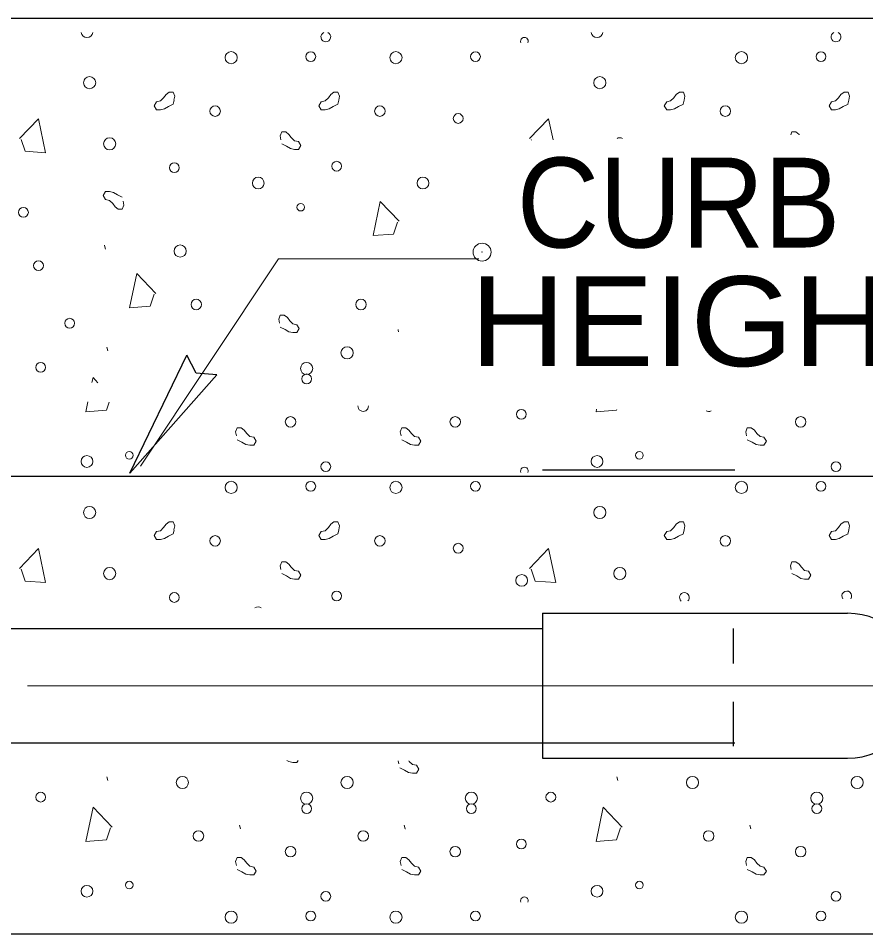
# Model space of a CAD drawing. Extents: x -516 to -145, y 130 to 404.
# Drawn here: x -343.75 to -332.64, y 247.89 to 259.89 of the extents above; entities that cross this region are included whole.
import ezdxf

# ---------------------------------------------------------------- set-up
doc = ezdxf.new("R2010")
doc.units = 0
doc.header["$LTSCALE"] = 0.47
doc.header["$PDMODE"] = 32
doc.header["$PDSIZE"] = 0.235
doc.layers.add('1', color=7, linetype='Continuous', lineweight=13)
doc.layers.add('2', color=7, linetype='Continuous', lineweight=13)

msp = doc.modelspace()

# ---------------------------------------------------------------- linework, layer by layer
at = {"layer": '1'}
for p, q in [((-337.0192, 258.2949), (-337.0227, 258.3057)), ((-338.7649, 250.1579), (-338.7576, 250.1212))]:
    msp.add_line(p, q, dxfattribs=at)
at = {"layer": '1', "lineweight": 25}
for p, q in [((-342.2855, 253.9309), (-341.5356, 255.4777)), ((-342.2855, 253.9309), (-341.1462, 255.2181)), ((-342.285, 253.9302), (-342.2614, 253.9655))]:
    msp.add_line(p, q, dxfattribs=at)
at = {"layer": '1'}
for points in [[(-341.7166, 258.7682), (-341.7789, 258.737), (-341.8309, 258.7058), (-341.8829, 258.6953), (-341.9349, 258.6953), (-341.9661, 258.7473), (-341.9349, 258.7993), (-341.8829, 258.8098), (-341.8414, 258.8513), (-341.8101, 258.893), (-341.7686, 258.9242), (-341.7166, 258.9242), (-341.6957, 258.8722), (-341.7061, 258.8202)], [(-339.5572, 258.7682), (-339.6196, 258.737), (-339.6716, 258.7058), (-339.7236, 258.6953), (-339.7756, 258.6953), (-339.8067, 258.7473), (-339.7756, 258.7993), (-339.7236, 258.8098), (-339.6821, 258.8513), (-339.6507, 258.893), (-339.6092, 258.9242), (-339.5572, 258.9242), (-339.5364, 258.8722), (-339.5467, 258.8202)], [(-335.0282, 258.7682), (-335.0906, 258.737), (-335.1426, 258.7058), (-335.1946, 258.6953), (-335.2466, 258.6953), (-335.2777, 258.7473), (-335.2466, 258.7993), (-335.1946, 258.8098), (-335.1531, 258.8513), (-335.1217, 258.893), (-335.0802, 258.9242), (-335.0282, 258.9242), (-335.0074, 258.8722), (-335.0177, 258.8202)], [(-332.8689, 258.7682), (-332.9312, 258.737), (-332.9832, 258.7058), (-333.0352, 258.6953), (-333.0872, 258.6953), (-333.1184, 258.7473), (-333.0872, 258.7993), (-333.0352, 258.8098), (-332.9937, 258.8513), (-332.9624, 258.893), (-332.9209, 258.9242), (-332.8689, 258.9242), (-332.8481, 258.8722), (-332.8584, 258.8202)], [(-341.7052, 258.8182), (-341.7177, 258.7693), (-341.7192, 258.768)], [(-339.5459, 258.8182), (-339.5584, 258.7693), (-339.5599, 258.768)], [(-335.0169, 258.8182), (-335.0294, 258.7693), (-335.0309, 258.768)], [(-332.8576, 258.8182), (-332.8701, 258.7693), (-332.8716, 258.768)], [(-343.7319, 258.3162), (-343.4822, 258.576), (-343.3887, 258.1288), (-343.6591, 258.1497), (-343.7111, 258.3057)], [(-337.0436, 258.3162), (-336.7939, 258.576), (-336.7363, 258.3008)], [(-340.2926, 258.2468), (-340.2302, 258.2157), (-340.1782, 258.1845), (-340.1262, 258.174), (-340.0742, 258.174), (-340.0431, 258.226), (-340.0742, 258.278), (-340.1262, 258.2885), (-340.1677, 258.33), (-340.1991, 258.3717), (-340.2406, 258.4028), (-340.2926, 258.4028), (-340.3134, 258.3508), (-340.3031, 258.2988)], [(-333.5075, 258.3673), (-333.5107, 258.3717), (-333.5522, 258.4028), (-333.6042, 258.4028), (-333.6194, 258.365)], [(-342.3847, 257.548), (-342.4471, 257.5792), (-342.4991, 257.6103), (-342.5511, 257.6208), (-342.6031, 257.6208), (-342.6342, 257.5688), (-342.6031, 257.5168), (-342.5511, 257.5063), (-342.5096, 257.4648), (-342.4782, 257.4232), (-342.4367, 257.392), (-342.3847, 257.392), (-342.3639, 257.444), (-342.3742, 257.496)], [(-338.7534, 257.2317), (-339.0031, 257.4915), (-339.0966, 257.0443), (-338.8262, 257.0652), (-338.7742, 257.2212)], [(-342.6027, 256.8675), (-342.6152, 256.9163), (-342.6167, 256.9177)], [(-337.7074, 256.7401), (-340.3339, 256.7401), (-342.1452, 254.0231)], [(-341.9447, 256.2858), (-342.1944, 256.5457), (-342.2879, 256.0985), (-342.0176, 256.1193), (-341.9656, 256.2753)], [(-340.3127, 255.8455), (-340.2504, 255.8143), (-340.1984, 255.7832), (-340.1464, 255.7727), (-340.0944, 255.7727), (-340.0632, 255.8247), (-340.0944, 255.8767), (-340.1464, 255.8872), (-340.1879, 255.9287), (-340.2192, 255.9703), (-340.2607, 256.0015), (-340.3127, 256.0015), (-340.3336, 255.9495), (-340.3232, 255.8975)], [(-338.7652, 255.8136), (-338.7679, 255.8067), (-338.7634, 255.784)], [(-342.5741, 255.5338), (-342.5866, 255.5827), (-342.5881, 255.584)], [(-342.7029, 255.1158), (-342.7677, 255.1833), (-342.7817, 255.1168)], [(-342.8341, 254.8661), (-342.8612, 254.7362), (-342.5909, 254.757), (-342.5559, 254.862)], [(-336.1662, 254.7685), (-336.1729, 254.7362), (-335.9026, 254.757), (-335.9001, 254.7646)], [(-340.8777, 254.369), (-340.8154, 254.3378), (-340.7634, 254.3067), (-340.7114, 254.2962), (-340.6594, 254.2962), (-340.6282, 254.3482), (-340.6594, 254.4002), (-340.7114, 254.4107), (-340.7529, 254.4522), (-340.7842, 254.4938), (-340.8257, 254.525), (-340.8777, 254.525), (-340.8986, 254.473), (-340.8882, 254.421)], [(-338.7184, 254.369), (-338.6561, 254.3378), (-338.6041, 254.3067), (-338.5521, 254.2962), (-338.5001, 254.2962), (-338.4689, 254.3482), (-338.5001, 254.4002), (-338.5521, 254.4107), (-338.5936, 254.4522), (-338.6249, 254.4938), (-338.6664, 254.525), (-338.7184, 254.525), (-338.7392, 254.473), (-338.7289, 254.421)], [(-334.1894, 254.369), (-334.1271, 254.3378), (-334.0751, 254.3067), (-334.0231, 254.2962), (-333.9711, 254.2962), (-333.9399, 254.3482), (-333.9711, 254.4002), (-334.0231, 254.4107), (-334.0646, 254.4522), (-334.0959, 254.4938), (-334.1374, 254.525), (-334.1894, 254.525), (-334.2102, 254.473), (-334.1999, 254.421)], [(-341.7166, 253.1347), (-341.7789, 253.1035), (-341.8309, 253.0723), (-341.8829, 253.0618), (-341.9349, 253.0618), (-341.9661, 253.1138), (-341.9349, 253.1658), (-341.8829, 253.1763), (-341.8414, 253.2178), (-341.8101, 253.2595), (-341.7686, 253.2907), (-341.7166, 253.2907), (-341.6957, 253.2387), (-341.7061, 253.1867)], [(-339.5572, 253.1347), (-339.6196, 253.1035), (-339.6716, 253.0723), (-339.7236, 253.0618), (-339.7756, 253.0618), (-339.8067, 253.1138), (-339.7756, 253.1658), (-339.7236, 253.1763), (-339.6821, 253.2178), (-339.6507, 253.2595), (-339.6092, 253.2907), (-339.5572, 253.2907), (-339.5364, 253.2387), (-339.5467, 253.1867)], [(-335.0282, 253.1347), (-335.0906, 253.1035), (-335.1426, 253.0723), (-335.1946, 253.0618), (-335.2466, 253.0618), (-335.2777, 253.1138), (-335.2466, 253.1658), (-335.1946, 253.1763), (-335.1531, 253.2178), (-335.1217, 253.2595), (-335.0802, 253.2907), (-335.0282, 253.2907), (-335.0074, 253.2387), (-335.0177, 253.1867)], [(-332.8689, 253.1347), (-332.9312, 253.1035), (-332.9832, 253.0723), (-333.0352, 253.0618), (-333.0872, 253.0618), (-333.1184, 253.1138), (-333.0872, 253.1658), (-333.0352, 253.1763), (-332.9937, 253.2178), (-332.9624, 253.2595), (-332.9209, 253.2907), (-332.8689, 253.2907), (-332.8481, 253.2387), (-332.8584, 253.1867)], [(-341.7052, 253.1847), (-341.7177, 253.1358), (-341.7192, 253.1345)], [(-339.5459, 253.1847), (-339.5584, 253.1358), (-339.5599, 253.1345)], [(-335.0169, 253.1847), (-335.0294, 253.1358), (-335.0309, 253.1345)], [(-332.8576, 253.1847), (-332.8701, 253.1358), (-332.8716, 253.1345)], [(-343.7319, 252.6827), (-343.4822, 252.9425), (-343.3887, 252.4953), (-343.6591, 252.5162), (-343.7111, 252.6722)], [(-337.0436, 252.6827), (-336.7939, 252.9425), (-336.7004, 252.4953), (-336.9707, 252.5162), (-337.0227, 252.6722)], [(-340.2926, 252.6133), (-340.2302, 252.5822), (-340.1782, 252.551), (-340.1262, 252.5405), (-340.0742, 252.5405), (-340.0431, 252.5925), (-340.0742, 252.6445), (-340.1262, 252.655), (-340.1677, 252.6965), (-340.1991, 252.7382), (-340.2406, 252.7693), (-340.2926, 252.7693), (-340.3134, 252.7173), (-340.3031, 252.6653)], [(-333.6042, 252.6133), (-333.5419, 252.5822), (-333.4899, 252.551), (-333.4379, 252.5405), (-333.3859, 252.5405), (-333.3547, 252.5925), (-333.3859, 252.6445), (-333.4379, 252.655), (-333.4794, 252.6965), (-333.5107, 252.7382), (-333.5522, 252.7693), (-333.6042, 252.7693), (-333.6251, 252.7173), (-333.6147, 252.6653)], [(-340.2246, 250.1653), (-340.1984, 250.1497), (-340.1464, 250.1392), (-340.0944, 250.1392), (-340.0792, 250.1646)], [(-338.7471, 250.0692), (-338.6847, 250.038), (-338.6327, 250.0068), (-338.5807, 249.9963), (-338.5287, 249.9963), (-338.4976, 250.0483), (-338.5287, 250.1003), (-338.5807, 250.1108), (-338.6222, 250.1523), (-338.6259, 250.1573)], [(-342.5741, 249.9003), (-342.5866, 249.9492), (-342.5881, 249.9505)], [(-335.8857, 249.9003), (-335.8982, 249.9492), (-335.8997, 249.9505)], [(-342.5181, 249.29), (-342.7677, 249.5498), (-342.8612, 249.1027), (-342.5909, 249.1235), (-342.5389, 249.2795)], [(-335.8297, 249.29), (-336.0794, 249.5498), (-336.1729, 249.1027), (-335.9026, 249.1235), (-335.8506, 249.2795)], [(-340.8461, 249.3158), (-340.8336, 249.267), (-340.8321, 249.2657)], [(-338.6867, 249.3158), (-338.6742, 249.267), (-338.6727, 249.2657)], [(-334.1577, 249.3158), (-334.1452, 249.267), (-334.1437, 249.2657)], [(-340.8777, 248.7355), (-340.8154, 248.7043), (-340.7634, 248.6732), (-340.7114, 248.6627), (-340.6594, 248.6627), (-340.6282, 248.7147), (-340.6594, 248.7667), (-340.7114, 248.7772), (-340.7529, 248.8187), (-340.7842, 248.8603), (-340.8257, 248.8915), (-340.8777, 248.8915), (-340.8986, 248.8395), (-340.8882, 248.7875)], [(-338.7184, 248.7355), (-338.6561, 248.7043), (-338.6041, 248.6732), (-338.5521, 248.6627), (-338.5001, 248.6627), (-338.4689, 248.7147), (-338.5001, 248.7667), (-338.5521, 248.7772), (-338.5936, 248.8187), (-338.6249, 248.8603), (-338.6664, 248.8915), (-338.7184, 248.8915), (-338.7392, 248.8395), (-338.7289, 248.7875)], [(-334.1894, 248.7355), (-334.1271, 248.7043), (-334.0751, 248.6732), (-334.0231, 248.6627), (-333.9711, 248.6627), (-333.9399, 248.7147), (-333.9711, 248.7667), (-334.0231, 248.7772), (-334.0646, 248.8187), (-334.0959, 248.8603), (-334.1374, 248.8915), (-334.1894, 248.8915), (-334.2102, 248.8395), (-334.1999, 248.7875)]]:
    msp.add_lwpolyline(points, dxfattribs=at)
at = {"layer": '1', "lineweight": 25}
msp.add_lwpolyline([(-341.1462, 255.2181), (-341.4159, 255.2396), (-341.5356, 255.4777)], dxfattribs=at)
at = {"layer": '1'}
for centre, radius in [((-340.9552, 259.3772), 0.0797), ((-339.9127, 259.3912), 0.0642), ((-338.7959, 259.3772), 0.0797), ((-337.7534, 259.3912), 0.0642), ((-334.2669, 259.3772), 0.0797), ((-333.2244, 259.3912), 0.0642), ((-342.8121, 259.0492), 0.0797), ((-336.1237, 259.0492), 0.0797), ((-341.1662, 258.6765), 0.0688), ((-339.0069, 258.6765), 0.0688), ((-334.4779, 258.6765), 0.0688), ((-337.9801, 258.58), 0.0642), ((-342.5496, 258.2472), 0.0797), ((-341.7019, 257.9342), 0.0642), ((-339.5742, 257.9545), 0.0642), ((-340.6014, 257.7333), 0.077), ((-338.4421, 257.7333), 0.077), ((-343.6796, 257.349), 0.0642), ((-340.0442, 257.417), 0.05), ((-341.6247, 256.842), 0.0797), ((-343.4824, 256.6505), 0.0642), ((-341.4137, 256.1413), 0.0688), ((-339.2544, 256.1413), 0.0688), ((-343.0742, 255.896), 0.0642), ((-339.4367, 255.5083), 0.0797), ((-343.4537, 255.3168), 0.0642), ((-339.9672, 255.3028), 0.0797), ((-339.9664, 255.1663), 0.0642), ((-337.1527, 254.7022), 0.0642), ((-340.1782, 254.6022), 0.0688), ((-338.0189, 254.6022), 0.0688), ((-333.4899, 254.6022), 0.0688), ((-342.8474, 254.0835), 0.077), ((-342.2921, 254.1643), 0.05), ((-336.1591, 254.0835), 0.077), ((-335.6037, 254.1643), 0.05), ((-339.7156, 254.016), 0.0642), ((-333.0272, 254.016), 0.0642), ((-340.9552, 253.7437), 0.0797), ((-339.9127, 253.7577), 0.0642), ((-338.7959, 253.7437), 0.0797), ((-337.7534, 253.7577), 0.0642), ((-334.2669, 253.7437), 0.0797), ((-333.2244, 253.7577), 0.0642), ((-342.8121, 253.4157), 0.0797), ((-336.1237, 253.4157), 0.0797), ((-341.1662, 253.043), 0.0688), ((-339.0069, 253.043), 0.0688), ((-334.4779, 253.043), 0.0688), ((-337.9801, 252.9465), 0.0642), ((-342.5496, 252.6137), 0.0797), ((-337.1471, 252.5243), 0.077), ((-335.8612, 252.6137), 0.0797), ((-341.7019, 252.3007), 0.0642), ((-339.5742, 252.321), 0.0642), ((-341.5961, 249.8748), 0.0797), ((-339.4367, 249.8748), 0.0797), ((-334.9077, 249.8748), 0.0797), ((-332.7484, 249.8748), 0.0797), ((-343.4537, 249.6833), 0.0642), ((-339.9672, 249.6693), 0.0797), ((-337.8079, 249.6693), 0.0797), ((-336.7654, 249.6833), 0.0642), ((-333.2789, 249.6693), 0.0797), ((-339.9664, 249.5328), 0.0642), ((-337.8071, 249.5328), 0.0642), ((-333.2781, 249.5328), 0.0642), ((-341.3851, 249.1742), 0.0688), ((-339.2257, 249.1742), 0.0688), ((-334.6967, 249.1742), 0.0688), ((-337.1527, 249.0687), 0.0642), ((-340.1782, 248.9687), 0.0688), ((-338.0189, 248.9687), 0.0688), ((-333.4899, 248.9687), 0.0688), ((-342.8474, 248.45), 0.077), ((-342.2921, 248.5308), 0.05), ((-336.1591, 248.45), 0.077), ((-335.6037, 248.5308), 0.05), ((-339.7156, 248.3825), 0.0642), ((-333.0272, 248.3825), 0.0642), ((-340.9552, 248.1102), 0.0797), ((-339.9127, 248.1242), 0.0642), ((-338.7959, 248.1102), 0.0797), ((-337.7534, 248.1242), 0.0642), ((-334.2669, 248.1102), 0.0797), ((-333.2244, 248.1242), 0.0642)]:
    msp.add_circle(centre, radius, dxfattribs=at)
for centre, radius, start, end in [((-342.8474, 259.717), 0.077, 187.08575, 352.91425), ((-339.7156, 259.6495), 0.0642, 115.43529, 64.56471), ((-336.1591, 259.717), 0.077, 187.08575, 352.91425), ((-333.0272, 259.6495), 0.0642, 115.43529, 64.56471), ((-337.1119, 259.5923), 0.05, 337.44276, 202.55724), ((-335.8612, 258.2472), 0.0797, 65.14445, 117.21799), ((-339.2257, 254.8077), 0.0688, 174.51536, 3.80777), ((-334.6967, 254.8077), 0.0688, 241.08359, 297.23952), ((-337.1119, 253.9588), 0.05, 337.44276, 202.55724), ((-335.0136, 252.3007), 0.0642, 314.45533, 227.09316), ((-332.8859, 252.321), 0.0642, 324.4676, 217.08089), ((-340.6014, 252.0998), 0.077, 58.29627, 123.71394), ((-337.1119, 248.3253), 0.05, 337.44276, 202.55724)]:
    msp.add_arc(centre, radius, start, end, dxfattribs=at)
msp.add_point((-337.6666, 256.8277), dxfattribs=at)
at = {"layer": '2', "lineweight": 25}
for p, q in [((-344.3746, 259.893), (-324.0952, 259.893)), ((-336.8746, 253.9738), (-334.3746, 253.9738)), ((-336.8746, 253.9738), (-336.8146, 253.9738)), ((-336.1246, 253.9738), (-335.1246, 253.9738)), ((-334.4146, 253.9738), (-334.3546, 253.9738)), ((-364.9743, 253.893), (-324.0952, 253.893)), ((-336.8746, 252.0932), (-332.8746, 252.0932)), ((-336.8746, 252.0932), (-336.8746, 250.1932)), ((-356.8746, 251.8932), (-336.8746, 251.8932)), ((-334.3746, 251.8932), (-334.3746, 251.4332)), ((-334.3746, 250.9332), (-334.3746, 250.3532)), ((-356.8746, 250.3932), (-334.353, 250.3932)), ((-336.8746, 250.1932), (-332.8746, 250.1932)), ((-364.9743, 247.8932), (-324.0952, 247.8932))]:
    msp.add_line(p, q, dxfattribs=at)
at = {"layer": '2'}
msp.add_line((-343.6246, 251.1432), (-330.0712, 251.1432), dxfattribs=at)
at = {"layer": '2', "lineweight": 25}
msp.add_arc((-332.8747, 251.1431), 0.95, 270, 89.99996, dxfattribs=at)

# ---------------------------------------------------------------- texts
at = {"layer": '2'}
for s, width, p in [('CURB', 0.95, (-337.2115, 256.8884)), ('HEIGHT', 1.1, (-337.8235, 255.333))]:
    msp.add_text(s, height=1.178, dxfattribs=dict(at, width=width)).set_placement(p)

doc.saveas('drawing.dxf')
